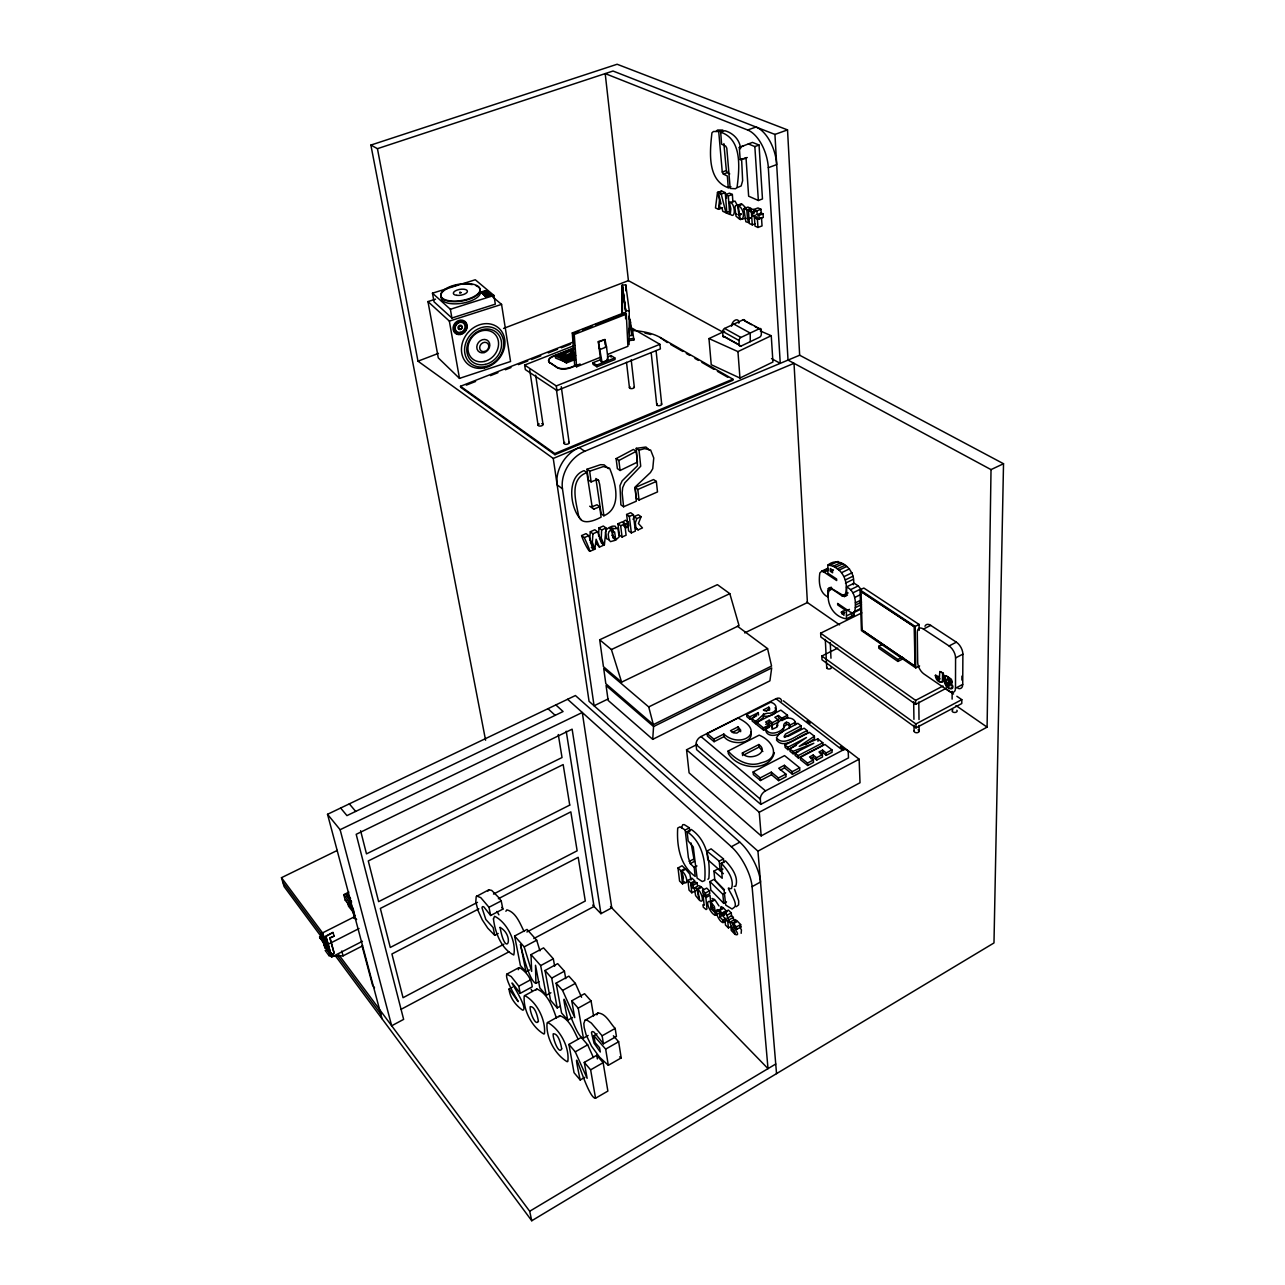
<?xml version="1.0" encoding="UTF-8"?>
<svg xmlns="http://www.w3.org/2000/svg" width="1285" height="1285" viewBox="0 0 1285 1285"><rect width="100%" height="100%" fill="white"/><g stroke="black" fill="none" stroke-linecap="round" stroke-linejoin="round"><path stroke-width="1.5" d="M952.121 699.136L952.137 691.346M622.165 314.375L622.261 285.029L625.779 284.933L629.248 310.729L629.072 344.621M622.213 313.925L622.486 286.202L622.39 313.909M955.494 688.214L955.574 657.936A9.621 5.156 61 0 0 949.053 645.953L923.465 629.056A9.445 4.995 61.7 0 0 917.281 632.493L917.683 662.369A9.348 4.867 61.2 0 0 923.931 673.966L949.085 691.25A9.525 5.011 60.5 0 0 955.494 688.214L962.722 684.407L962.883 654.145A9.589 5.188 61 0 0 956.377 642.179L930.726 625.377A9.429 5.028 61.7 0 0 924.959 626.261M625.602 318.792L625.634 310.825L622.261 285.029M625.747 290.796L625.779 284.933M956.859 696.261L961.806 699.65L961.79 703.538L915.996 727.872L822.014 659.799L821.822 656.041L837.772 648.074M961.903 680.07L961.919 676.103M776.542 1073.634L757.941 851.152L987.089 727.133L991.024 469.619L788.026 360.089L774.935 134.427L613.025 71.028L377.437 148.674L370.883 145.076L485.585 740.224M763.531 713.609L763.21 717.624L755.692 723.808L752.159 720.997L751.982 718.652L758.359 712.645L749.733 716.853L746.633 714.38L770.711 702.22C778.678 704.405 777.248 712.195 770.117 713.207C762.888 712.581 761.443 717.319 755.5 721.463L755.692 723.808M377.437 148.674L417.978 361.181L553.257 458.44L799.655 355.222L1003.521 463.724L993.98 942.949L531.749 1220.75L335.433 955.863M772.044 729.382L772.205 724.949L765.539 728.354C765.201 738.265 779.047 736.353 783.497 730.699C782.517 726.25 789.022 720.997 789.536 727.744C791.833 720.58 782.163 720.612 783.818 727.567C780.059 733.157 768.173 736.209 765.539 728.354M847.49 595.067L844.454 596.545L842.077 595.871L832.776 589.59L830.592 588.835L829.098 589.751C825.291 602.537 833.194 616.993 846.381 618.824L846.43 610.857L837.708 604.914L837.643 603.436L850.268 612.029L852.774 613.122L854.766 611.419C856.324 602.729 855.665 591.1 846.526 586.908L854.156 583.213L858.252 585.912L860.709 589.028L853.063 592.754M598.601 536.054L598.938 527.958L603.34 526.015L606.038 528.023L604.416 544.872L601.476 542.977L599.324 537.789M598.938 527.958L601.621 529.966L601.284 538.078L604.159 545.001M734.474 921.12L735.036 919.53L736.947 920.735L732.803 923.048C731.727 926.212 742.2 936.926 735.1 934.42C736.305 930.838 725.752 921.072 732.803 923.048M518.257 969.709L519.429 967.541C526.111 971.492 531.701 978.929 532.215 986.832L520.232 993.353C498.259 964.585 527.573 1004.147 523.525 1009.93L522.577 1010.155C515.687 1005.304 509.727 997.674 509.085 989.016L512.474 987.185M652.716 739.341L653.567 726.555L606.07 685.531L608.142 700.421L652.716 739.341L769.924 680.825L771.691 667.943L653.567 726.555M827.893 565.079L827.909 573.238L836.615 579.021L836.68 580.531L824.167 572.194L821.725 571.166L819.846 572.965C818.545 581.511 819.139 592.819 828.006 597.043L827.733 591.277L828.295 588.659L829.933 587.566L841.595 594.489L843.795 595.26L845.337 594.345C849.257 581.543 841.563 566.348 827.893 565.079C840.117 554.831 856.645 571.439 853.304 584.755M589.67 540.166L590.281 531.781L594.843 529.757L597.525 531.781L603.195 545.418L599.42 547.105L595.758 542.72M590.281 531.781L592.947 533.789L592.321 542.19L594.923 549.113L596.128 539.234L599.42 547.105M846.381 618.824L853.915 615.113L854.172 612.126L846.638 615.836M776.67 739.068L776.574 740.16C784.637 750.279 799.399 735.165 807.542 733.141L807.398 730.779L804.105 728.21L788.155 736.321L784.091 736.594L785.504 734.04L801.101 725.88L801.246 728.226L784.412 737.413M718.524 209.326L719.471 199.898L717.48 192.429L715.488 207.929L718.524 209.326L722.539 207.833M720.58 907.949L721.062 906.567L723.134 907.66L719.006 909.925C712.902 907.258 718.62 921.971 723.037 922.566L725.784 921.04M681.484 827.765L682.753 824.697L684.23 824.617L689.37 827.829L689.788 831.62M772.205 724.949L771.867 727.037L773.249 728.9L776.783 727.149C775.931 717.833 795.656 713.593 795.704 724.579L794.596 722.652M633.103 519.429L634.099 516.618L638.34 514.755L641.07 516.698L638.436 523.509L642.468 527.926L638.083 529.886L635.352 527.91M641.07 516.698L636.83 518.578L635.336 522.786L635.898 527.476L638.083 529.886M841.322 612.206L842.751 611.307L843.843 612.592L843.956 615.322L841.322 612.206L844.341 610.728M596.866 1014.829L597.927 1013.03C605.942 1013.239 610.118 1023.39 615.178 1028.418L616.431 1036.417L603.452 1043.805L594.088 1032.24A10.874 3.036 61.7 0 0 591.486 1032.787L594.088 1043.324L600.304 1052.013L599.581 1047.741L595.035 1042.52L593.879 1035.662L597.107 1033.831M505.888 911.274L506.852 909.86C515.976 912.141 520.104 923.674 524.055 931.448M487.898 891.164L488.878 889.782L491.721 890.425L498.58 897.412L501.23 900.913L502.869 909.121L490.661 915.498L483.915 907.001A9.332 2.458 63.3 0 0 482.02 907.885L485.826 919.498L493.135 927.529L494.741 935.319L498.195 933.488M518.706 967.75L506.788 974.159C503.8 982.366 532.279 1021.302 509.085 989.016M348.861 892.079L343.754 894.697L345.231 900.191L352.315 909.282L352.973 908.045L353.969 911.9M535.797 990.173L536.841 988.984C547.844 993.61 552.887 1007.472 556.469 1018.234M777.12 726.555L777.971 725.077M739.228 204.652L741.638 204.106L735.486 205.632L734.956 207.833L736.032 216.201L739.614 219.221L737.574 205.632M558.814 1016.82L559.923 1015.696C569.319 1019.037 573.769 1030.345 577.929 1038.762M355.302 917.908L353.873 917.056L321.25 933.553L321.828 937.086L328.575 946.194M353.873 917.056L353.744 918.213M626.148 527.653L625.715 524.184L628.236 522.192L628.702 525.902L626.148 527.653L623.434 525.677M707.907 879.342L708.87 878.297C710.332 860.581 707.087 840.294 691.298 829.484L687.106 831.684L688.166 840.936L693.274 846.943L697.112 878.137L702.269 881.558L704.726 880.53C706.14 862.813 702.863 842.542 687.106 831.684M597.927 1013.03L585.044 1020.242L583.824 1023.486L584.177 1027.518L586.105 1034.778L591.55 1046.183L599.613 1057.25L608.319 1065.297L621.201 1057.908L618.647 1041.733L613.379 1035.79M716.034 131.407L717.576 130.026L722.845 130.074L718.717 131.536L713.448 131.488L711.922 132.869C709.93 150.923 706.782 180.093 728.242 187.722L730.956 186.71M488.878 889.782L476.189 896.544L475.803 901.958L478.1 910.712L482.228 919.787L487.754 928.156L494.741 935.319M712.067 898.456L714.364 899.339L710.252 901.588C703.875 899.339 710.798 914.615 715.408 915.225L718.138 913.715M698.719 885.654L701.032 886.682L696.936 888.899L694.928 887.662L694.462 888.931L695.619 895.613L699.12 899.934L696.936 888.899M524.794 995.554L524.2 995.971C523.059 1009.962 531.781 1026.972 543.828 1034.039L544.454 1033.718C545.852 1019.808 537.001 1002.284 524.794 995.554L536.841 988.984M798.547 751.629L793.086 753.765L790.002 751.291L789.841 748.93L806.466 737.51L787.817 747.308L784.958 745.027L809.422 732.354L814.369 736.209L814.513 738.57L805.679 744.641M814.369 736.209L799.238 746.376L817.87 738.923L822.802 742.762L822.914 745.139L798.338 757.989L795.078 755.371L794.933 752.994L813.807 743.26L792.925 751.404L789.841 748.93M844.454 596.545L846.156 595.453L846.767 592.803L846.526 586.908M612.142 530.721L613.106 537.949L615.788 539.957L619.161 536.921L617.844 528.151C613.057 530.191 606.841 525.613 615.146 526.159L615.981 527.541M608.865 539.572L606.632 538.784L605.524 532.392L606.215 529.709L609.154 527.509L611.837 529.5L608.913 531.717L608.207 534.399L608.978 539.973L610.552 541.627L614.872 540.407L614.471 537.291L611.788 535.283M603.87 515.783L599.661 484.284L598.585 480.445L595.871 478.518L601.171 513.807L603.87 515.783C622.438 507.72 615.499 482.228 609.54 468.158L603.34 466.584L589.67 471.193L586.956 469.266L600.609 464.672L604.175 464.865L608.544 468.639M616.125 458.633L633.425 449.445L636.203 451.308L637.456 462.102L620.109 470.487L617.362 468.591L616.125 458.633L618.872 460.512L620.109 470.487M618.872 460.512L636.203 451.308M547.715 1022.474L547.089 1022.844C545.627 1037.172 554.927 1054.439 567.183 1061.747L567.841 1061.442C569.608 1047.243 560.132 1029.43 547.715 1022.474L559.923 1015.696M531.749 1220.75L529.693 1211.257L775.738 1064.012M599.71 506.74L593.975 509.053L592.369 508.201L586.827 472.559C568.998 479.305 575.857 500.957 578.395 514.803C580.691 526.256 594.2 520.859 601.091 517.132L599.71 506.74L597.011 504.764L591.293 507.077L589.687 506.226M584.787 1077.36L580.194 1079.994C568.821 1026.362 586.876 1098.996 595.549 1098.225L607.869 1091.077L603.147 1062.679L596.754 1055.274L584.273 1062.39L587.133 1078.324L575.262 1051.837L568.934 1044.416L581.302 1037.445L587.679 1044.817L593.445 1057.619M595.549 1098.225L590.634 1069.843L603.147 1062.679M608.319 1065.297L605.669 1049.122L618.647 1041.733M603.452 1043.805L602.119 1035.79L615.178 1028.418M575.262 1051.837L587.679 1044.817M572.532 1017.527L567.809 1020.161C555.987 964.152 574.154 1038.649 583.406 1038.151L588.161 1035.469M728.402 927.882L727.76 921.554L724.836 918.743L725.479 925.071L728.402 927.882L731.149 926.34M736.707 929.344L736.482 926.87L740.642 924.558L737.622 921.361L733.462 923.674L733.719 926.308L736.707 929.344L740.867 927.031L740.642 924.558M733.35 917.442L733.606 920.172L729.462 922.469L729.205 919.739L733.35 917.442L731.567 915.755L731.277 912.88L728.338 910.101L724.194 912.382L724.483 915.257L723.005 913.844L727.133 911.547M583.406 1038.151L578.202 1008.147L591.084 1000.983L584.563 993.707L571.729 1000.806L574.764 1017.624L562.573 990.43L556.132 983.121L568.87 976.15L575.359 983.394L581.591 997.288M723.037 922.566L722.78 920.06L719.921 917.072L723.808 913.988M565.737 978.64L564.42 971.187L557.674 963.654L545.017 970.512L550.542 1000.26L557.192 1007.922L560.308 1006.187M729.205 919.739L727.422 918.052L727.133 915.177L731.277 912.88M722.78 920.06L725.527 918.55M727.422 918.052L731.567 915.755M719.006 906.005L715.006 899.918L710.894 902.166L712.42 907.306L711.328 906.262L711.521 908.013L715.311 911.643L718.042 910.133M715.408 915.225L715.151 912.752L717.881 911.242M719.664 910.519L722.009 913.073L722.266 915.579L719.953 913.314L719.664 910.519L723.792 908.238L726.154 910.792L726.394 913.298M722.009 913.073L726.154 910.792M538.993 981.692L535.893 983.378L535.508 965.26L539.828 987.892L546.253 995.313L550.912 992.759M562.573 990.43L575.359 983.394M710.252 901.588L711.28 908.977L714.01 907.483M610.487 906.567L768.012 1068.638L752.094 886.65L760.527 882.008A31.434 12.191 61.3 0 0 739.807 842.173L575.423 695.538L327.53 814.304L382.014 1018.7M724.435 889.734L714.091 879.326L709.93 881.574L710.83 889.975L723.728 903.387L726.507 901.861M705.899 897.54L703.04 894.826L704.164 905.331L703.007 904.704L703.28 907.162L706.059 909.539L706.975 908.929L705.899 897.54L709.995 895.292L710.573 900.737M723.728 903.387L722.829 894.312L725.607 892.786M702.558 890.344L706.67 888.112L709.513 890.81L709.818 893.589L705.706 895.822L702.863 893.107L702.558 890.344L705.401 893.043L705.706 895.822M705.401 893.043L709.513 890.81M557.192 1007.922L551.715 978.11L564.42 971.187M693.498 888.433L697.562 886.232L697.209 883.036L695.474 882.024L691.394 884.225L691.732 887.228L693.498 888.433L693.129 885.236L691.394 884.225M520.232 993.353L518.803 986.189L530.833 979.668M697.578 889.477C701.16 890.553 705.208 904.287 699.763 900.512L697.578 889.477L701.658 887.26L703.987 889.686M691.812 892.786L690.704 883.068L694.767 880.867L691.989 878.217L687.909 880.402L689.033 890.119L691.812 892.786L695.876 890.585M682.528 883.887L680.986 870.78L685.05 868.596L682.062 865.785L678.014 867.953L679.572 881.044L682.528 883.887L685.226 882.426M723.391 873.704L718.122 868.821L713.93 871.102L722.202 878.249L721.27 863.231L725.527 860.934C731.599 867.455 738.827 876.804 735.759 886.184L734.137 886.393M539.957 950.836L536.696 940.202L527.043 929.424L514.61 936.026L520.409 965.517L525.951 971.894L529.468 969.998M546.253 995.313L540.68 965.597L553.321 958.771L543.571 947.88L531.01 954.627L531.653 971.412L524.184 946.884L514.61 936.026M723.84 862.653L723.471 858.894L711.103 848.855L706.878 851.104L707.794 859.729L720.162 870.571L722.989 869.045M693.129 885.236L697.209 883.036M697.129 744.449L686.559 749.781L689.097 772.847L761.17 835.892L860.018 782.742L859.119 759.194L783.352 700.807M720.162 870.571L719.214 861.175L723.471 858.894M690.286 863.616L694.189 867.423L695.201 876.418C679.861 865.464 676.601 845.578 677.709 828.022L680.07 826.801L685.178 830.03L688.375 857.561L690.286 863.616L694.398 861.416L691.057 842.976M592.69 905.09L600.93 913.667L611.756 907.869L582.282 712.484L340.123 829.708L327.53 814.304M681.612 871.375C686.495 872.627 689.836 888.738 682.672 880.418C684.134 877.655 683.106 876.739 681.612 871.375L685.676 869.19L689.9 874.218L690.993 880.032M567.617 699.281L731.342 846.719L739.807 842.173M694.189 867.423L696.952 865.962M401.032 1009.351L509.037 951.783M533.821 938.564L594.023 906.471L566.219 731.229M524.184 946.884L536.696 940.202M689.178 861.464L693.306 859.263M503.897 944.202L403.04 997.706L391.925 953.984L478.855 908.864M526.898 931.994L585.285 901.01L578.202 857.304L498.371 898.729M761.17 835.892L759.242 812.265L859.119 759.194M760.752 804.378L848.486 757.893L848.261 752.657A6.843 4.224 -51.6 0 0 842.655 750.231L776.011 698.719L700.984 736.562A6.666 4.433 -49.8 0 0 696.068 744.497L696.598 749.637L760.752 804.378L760.318 799.125A6.987 4.401 -49.8 0 1 765.523 790.869L842.655 750.231M915.996 727.872L915.932 723.969L961.806 699.65M771.498 774.743L778.614 780.621L786.051 776.702L785.874 774.1L778.726 768.253L784.38 765.298L784.573 767.9L792.411 774.277L799.8 770.39L799.639 767.788L784.557 755.628L753.139 771.964L753.363 774.566L760.463 780.509L771.498 774.743L771.305 772.14L760.254 777.907L760.463 780.509M943.993 681.419L946.274 686.351L949.438 688.68L951.799 688.664A4.192 2.217 60.5 0 0 952.185 686.254L946.933 679.01L951.992 682.801L951.462 679.363L945.824 675.685C939.704 678.046 953.823 687.411 947.559 685.274A2.04 1.076 60.6 0 1 946.804 683.813L944.571 681.114L945.182 683.604M810.883 758.696L813.309 757.427L813.18 755.034L809.534 756.945L813.373 759.997L813.517 762.374L807.671 765.458L800.507 759.724L800.362 757.347L824.986 744.465L831.957 749.894L832.086 752.271L826.303 755.323L822.689 752.496L822.577 750.119L818.979 751.998L822.368 754.648L822.496 757.026L816.682 760.094L813.309 757.427M820.312 753.749L822.689 752.496M861.801 612.881L820.649 633.184L820.842 637.023L915.659 704.341L946.483 688.15M816.682 760.094L816.537 757.716L822.368 754.648M778.614 780.621L778.421 778.003L785.874 774.1M826.303 755.323L826.175 752.946L831.957 749.894M807.671 765.458L807.526 763.065L813.373 759.997M792.411 774.277L792.235 771.675L799.639 767.788M685.178 830.03L689.37 827.829M798.338 757.989L798.194 755.612L822.802 742.762M949.31 681.162L949.438 679.524L947.752 678.303L952.763 685.965A4.192 2.217 60.5 0 1 952.362 688.358L950.017 688.375M780.332 770.117L784.573 767.9M946.676 683.058L947.382 683.508A2.04 1.076 60.6 0 0 948.137 684.985L949.776 685.933L949.792 684.471M820.649 633.184L915.611 700.373L943.045 685.997M490.661 915.498L488.975 907.274L501.23 900.913M935.352 675.428L938.58 676.536L939.897 679.026L935.352 675.428C936.444 684.905 947.447 684.616 943.174 673.163L939.785 671.557L939.319 679.315M939.785 671.557L943.174 673.163M955.574 657.936L962.883 654.145M784.958 745.027L785.119 747.388L787.978 749.685L796.25 745.38M807.398 730.779C799.254 732.803 784.492 747.902 776.413 737.815L779.786 732.996L797.84 723.343L801.101 725.88M477.474 902.359L390.271 947.463L380.344 908.431L570.829 811.863L577.142 850.798L493.504 894.071M328.671 948.683L325.185 950.45L329.056 955.703L343.079 955.863L362.611 945.84M949.053 645.953L956.377 642.179M742.377 752.994L758.857 744.529C770.663 752.978 747.822 762.053 742.377 752.994L742.601 755.58M914.92 666.353L914.567 626.791L860.821 591.405L914.358 626.887L914.92 666.353L862.171 630.132L861.014 591.325M744.256 754.729L759.066 747.099L762.872 751.532M919.16 630.373L919.096 624.446L863.825 588.032L860.002 589.895L861.432 630.582L915.755 667.911L919.594 665.935M327.916 944.395L321.635 935.93L319.579 936.958L331.032 953.325L324.238 945.101L331.642 957.068L362.434 941.279M728.113 751.05L759.194 735.149C774.437 741.59 780.943 758.519 761.105 762.856C748.769 767.482 736.193 760.19 728.113 751.05L728.354 753.62C737.895 769.522 769.378 772.622 774.389 752.673M329.056 955.703L332.542 953.92M331.289 956.361L331.032 953.325M789.392 725.399L795.56 722.234M321.635 935.93L328.109 945.085L326.278 946.949L319.579 936.958M325.025 947.864L324.752 944.844M765.764 724.371L769.329 722.555L772.494 725.061L778.212 722.154L778.051 719.809L774.855 717.303L778.389 715.504L781.778 718.17L781.939 720.516L787.625 717.608L787.464 715.263L780.878 710.139L756.704 722.427L756.881 724.772L763.643 730.185L769.378 727.246L769.201 724.901L765.587 722.025L769.153 720.21L772.333 722.716L772.494 725.061M772.333 722.716L778.051 719.809M781.778 718.17L787.464 715.263M756.704 722.427L763.451 727.84L769.201 724.901M881.735 644.765L878.715 646.275L897.862 659.478L902.423 657.149M878.715 646.275L878.779 648.234L897.894 661.438L903.981 658.338M763.643 715.986C768.077 717.448 780.364 713.368 775.048 707.794M707.168 733.558L713.85 739.132L723.824 734.072C740.417 749.38 767.611 731.936 737.959 718.026L707.168 733.558L707.425 736.112L714.091 741.686L724.065 736.626C730.041 745.589 754.15 744.834 750.922 731.679M732.241 732.482L738.313 729.398L740.722 731.679M329.763 937.841L334.132 936.074L330.004 938.178L334.02 952.522A1.767 1.205 -38.1 0 1 332.831 954.514A1.767 1.205 -38.1 0 1 330.952 954.096L330.711 953.759A1.767 1.205 -38.1 0 0 332.59 954.193A1.767 1.205 -38.1 0 0 333.779 952.185L330.004 938.178M325.86 945.455L359.045 928.541M768.832 707.184L763.338 709.979C764.977 712.211 772.012 709.529 768.832 707.184L769.651 710.027M923.465 629.056L930.726 625.377M746.633 714.38L746.826 716.709L749.926 719.198L756.72 715.745M766.262 710.91L769.008 709.529M320.543 937.247L321.828 936.604M320.013 938.452L320.784 938.066L327.049 946.547M331.642 957.068L325.731 936.139L332.976 932.46L325.988 936.46L330.952 954.096M738.088 726.844L730.49 730.699L733.51 732.868L736.867 733.092L740.77 730.298L738.088 726.844L738.313 729.398M860.002 589.895L915.193 626.421L919.096 624.446M862.171 630.132L915.113 666.256M653.342 724.644L648.716 706.927L603.709 668.586L605.813 683.668L653.342 724.644L771.562 666.048L767.563 648.604L737.445 626.213M855.457 605.058L861.544 602.071M648.716 706.927L767.563 648.604M846.43 610.857L849.449 609.363M841.82 613.877L844.839 612.399M855.376 607.596L861.464 604.609M854.766 611.419L860.838 608.431M852.774 613.122L860.356 609.395M322.31 938.146L284.097 886.586L281.479 877.687L337.312 850.413M855.328 602.858L861.432 599.87M586.956 469.266L588.401 479.964L591.116 481.907L596.931 479.594L598.585 480.445M842.077 595.871L848.148 592.915M854.686 597.493L860.789 594.505M724.644 331.241L708.983 338.581L711.231 364.699L739.951 378.047L772.928 362.017L771.257 335.706L760.302 330.968M850.622 589.638L858.252 585.912M845.353 579.904L852.999 576.21M828.295 588.659L831.315 587.213M829.098 589.751L832.102 588.289M827.733 591.277L830.736 589.815M845.466 583.133L853.111 579.439M608.399 698.831L594.072 705.77L562.461 488.782A30.647 23.21 -54.8 0 1 584.723 451.292L794.018 363.318L807.398 602.553L744.658 632.911M841.868 572.532L849.514 568.853M621.619 682.142L739.052 625.634L729.816 593.654L717.399 584.659L599.693 639.785L603.436 666.674L621.619 682.142L611.403 649.551L599.693 639.785M844.454 576.435L852.116 572.757M830.463 571.359L832.584 572.773L832.455 569.978L830.335 568.564L830.463 571.359L833.499 569.914M837.29 568.95L844.936 565.288M838.977 570.187L846.622 566.524M708.983 338.581L737.943 351.608L771.257 335.706M830.399 565.063L838.013 561.433M821.725 571.166L827.765 568.291M833.146 566.316L840.776 562.669M822.866 571.52L827.379 569.351M824.167 572.194L828.696 570.026M835.057 567.488L842.687 563.842M724.756 337.023L741.011 346.083L759.499 337.28A2.506 1.59 -61 0 0 761.33 334.261L761.314 329.956A2.506 1.59 -61.1 0 0 759.451 328.671L743.083 319.804L724.595 328.446A2.49 1.606 -61 0 0 722.78 331.466L722.861 335.754A2.49 1.606 -60.9 0 0 724.049 337.2M741.011 346.083A2.506 1.606 -60.7 0 1 739.116 344.814L739.068 340.509A2.522 1.606 -60.8 0 1 740.915 337.457L759.451 328.671M991.024 469.619L1003.521 463.724M611.403 649.551L729.816 593.654M459.95 292.016L460.785 292.546M590.313 541.885L592.514 546.96M614.471 537.291L613.041 537.515L611.837 529.5M590.04 551.281L593.991 549.53L588.723 535.652L586.056 533.628L581.607 535.588C584.241 544.936 596.818 564.468 584.273 537.628L581.607 535.588M622.068 537.018L626.1 535.219L624.719 523.943L622.004 521.967L617.94 523.766L619.37 535.026L622.068 537.018L620.655 525.742L617.94 523.766M631.337 532.889L635.368 531.091L633.393 514.659L630.662 512.699L626.614 514.482L628.622 530.898L631.337 532.889L629.329 516.441L626.614 514.482M620.655 525.742L624.719 523.943M610.07 527.043L610.471 530.175L614.615 531.974L615.788 539.957M629.329 516.441L633.393 514.659M584.273 537.628L588.723 535.652M592.947 533.789L597.525 531.781M601.621 529.966L606.038 528.023M623.594 506.772L636.3 501.214L635.095 487.047L650.451 472.543L652.748 468.704L653.76 458.006L650.628 450.007L644.588 448.642L639.014 450.184L636.236 448.337L637.488 465.748L622.133 480.863L619.964 485.65L620.88 504.828L623.594 506.772L622.149 492.749L622.695 487.561L624.879 482.774L640.717 466.23L639.014 450.184M639.047 500.01L657.502 491.93L656.346 481.425L653.567 479.546L635.063 487.593L636.316 498.082L639.047 500.01L637.81 489.505L635.063 487.593M637.81 489.505L656.346 481.425M574.186 341.649L460.512 386.271L460.705 387.315L554.959 454.713L732.964 380.264L732.884 379.171L660.249 337.505A56.781 25.78 -7.3 0 0 633.601 330.55M460.512 386.271L554.799 453.589L732.884 379.171M574.636 345.376L524.649 365.052L525.34 369.598L556.951 390.56L660.378 348.894L659.912 344.316L629.843 326.92M600.095 359.88L592.851 362.772L593.06 364.378L596.915 366.787L615.017 359.527L614.824 357.921L610.937 355.543L607.323 356.989M524.649 365.052L556.293 385.934L659.912 344.316M607.757 354.355L627.915 346.324L626.293 314.166L624.269 312.689L572.275 332.976L574.668 365.245L576.612 366.787L600.432 357.278M602.071 362.322L608.11 359.896L606.52 346.934L604.962 339.529L598.328 341.585L600.834 361.551L602.071 362.322L598.328 341.585M592.851 362.772L596.706 365.165L614.824 357.921M560.581 359.19L566.412 362.964L575.487 359.366M573.72 347.946L553.385 355.961A10.2 4.61 -8.2 0 0 550.012 362.723L557.031 367.253A10.264 4.658 -8.1 0 0 571.07 367.221L576.467 365.068M550.012 362.723L557.08 367.622A10.248 4.674 -8.1 0 0 571.118 367.59L580.113 364.008M598.89 341.922L604.962 339.529M566.187 355.013L573.11 352.283L573.319 353.279L566.396 356.009L561.93 353.375L566.396 356.009M560.79 354.531L566.075 356.587L574.78 353.134L574.989 354.13L566.283 357.567L560.999 355.511L560.79 354.531L567.713 351.785M574.363 355.222L565.529 358.724L558.108 355.817L573.897 349.6M574.266 358.274L565.191 361.872L555.618 358.097L555.2 356.122L564.774 359.88L575.664 355.56M567.761 360.025L573.206 357.856M550.06 363.093A10.2 4.61 -8.2 0 1 553.433 356.33L573.785 348.315M555.2 356.122L573.238 349.006M562.155 354.355L567.327 352.315M466.294 385.131L475.611 381.468M490.501 375.622L497.954 372.682M505.407 369.759L510.996 367.558M518.449 364.635L527.766 360.989M531.492 359.511L540.792 355.865M548.245 352.925L557.562 349.279M561.288 347.817L570.604 344.155M739.309 147.406L752.464 142.394L759.049 145.044L762.471 198.934L758.359 200.492L748.641 196.203L746.071 158.44L740.176 159.629L739.309 147.406L743.485 145.896M573.11 333.457L578.812 331.353M582.458 329.811L591.903 326.245M595.533 324.703L623.659 313.845M572.275 332.976L574.25 334.502L626.293 314.166M757.957 227.461L762.037 225.919L761.507 217.615L757.411 219.173L754.44 217.824L754.986 226.096L757.957 227.461L757.411 219.173M417.978 361.181L438.442 353.359M503.559 328.43L628.22 280.724M759.162 218.98L763.258 217.422L763.033 213.856L761.218 213.037L757.122 214.595L756.865 210.836L753.877 209.487L754.134 213.246L752.625 212.555L752.865 216.121L759.162 218.98L758.921 215.414L757.122 214.595M748.464 210.676L751.42 212.025L755.516 210.483L752.544 209.15L748.464 210.676L749.332 223.51L752.287 224.859L755.002 223.831M746.28 208.347L742.296 204.347L738.233 205.873L740.272 219.478L745.942 218.225M752.865 216.121L755.58 215.093M751.082 211.431L750.874 208.395L747.934 207.078L743.854 208.604L745.846 221.727L748.625 222.642L747.517 218.707L750.231 217.679M747.741 219.141L750.456 218.113M758.921 215.414L763.033 213.856M754.44 217.824L757.17 216.78M743.854 208.604L746.794 209.937L750.874 208.395M738.345 214.804L741.043 213.792M753.877 209.487L757.989 207.945L760.977 209.278L761.218 213.037M738.634 215.302L741.349 214.29M756.865 210.836L760.977 209.278M752.625 212.555L755.355 211.527M729.43 202.58L730.057 202.339C735.052 203.078 736.209 219.751 730.298 214.274L730.86 208.893L729.43 202.58L735.02 201.102L737.478 205.584M726.684 198.195L725.286 192.621L722.459 191.369L718.427 192.862L721.03 203.913L719.809 203.351L719.455 206.869L722.009 208.042L722.78 211.286L725.929 212.732L728.611 211.736M725.431 194.661L728.306 195.946L729.687 214.466L726.828 213.149L725.431 194.661L729.478 193.168L732.354 194.453L732.9 201.841M728.306 195.946L732.354 194.453M717.48 192.429L721.768 191.063L717.737 192.541M718.427 192.862L721.238 194.115L725.286 192.621M771.514 358.595L780.252 363.35L768.334 167.676L776.686 164.608A31.515 16.914 73.1 0 0 756.03 127.022L747.661 130.01L605.203 73.598L628.413 280.644L722.652 331.98M718.717 131.536L722.266 172.029L723.375 174.101L727.455 172.608L729.735 173.925M740.176 159.629L742.939 158.633M722.266 172.029L726.346 170.552L723.873 143.599M748.272 143.904L754.841 146.57L759.049 145.044M774.935 134.427L787.528 129.897L799.655 355.222M720.676 132.194C742.778 139.31 739.325 169.379 737.06 187.465L735.502 188.75L730.201 188.429L726.796 148.16L725.656 146.072L721.592 144.209L720.676 132.194L724.82 130.717C733.157 132.965 739.967 139.904 740.546 148.739M741.156 933.344L741.445 929.938L739.71 926.887M435.535 299.18L427.969 301.573L438.281 357.873L459.484 378.384L510.563 361.503L501.568 304.4L492.589 296.819M370.883 145.076L617.121 64.25L787.528 129.897M585.044 1020.242L586.94 1020.113L591.357 1023.069L602.119 1035.79M427.969 301.573L449.348 321.089L501.568 304.4M451.918 318.021L495.319 304.16L493.938 295.454L475.289 279.761L432.467 293.189L434.025 301.798L451.918 318.021L450.376 309.283L432.467 293.189M480.863 292.08L485.698 290.555L490.725 294.795L485.955 296.883L480.863 292.08L485.955 296.883M480.943 292.627L485.794 291.101L490.822 295.341M482.614 292.562L487.931 291.791L488.091 292.739L483.546 294.185L482.614 292.562L483.546 294.185M482.758 293.526L487.931 291.791M485.023 293.076L487.641 294.956L485.055 293.349M485.858 296.337L490.725 294.795M450.376 309.283L493.938 295.454M636.236 448.337L645.953 447.035L649.294 450.055M506.788 974.159L511.205 976.568L518.803 986.189M744.32 158.119L747.276 157.525M476.751 896.031L480.783 897.653L488.975 907.274M321.25 933.553L322.615 934.452A10.569 1.927 64.2 0 1 324.366 936.797L328.044 944.314L321.298 935.223M737.333 187.546L741.156 185.956L742.634 180.719L741.606 159.051M629.12 316.19L632.011 335.449L629.746 335.738L628.927 328.414M628.413 339.079L633.682 338.421L633.858 340.011L628.59 340.686M736.257 906.712L738.618 904.881L738.698 900.962L734.49 889.124M625.634 310.825L629.248 310.729M851.377 615.017L853.915 615.113M345.231 900.191L347.062 900.464M735.968 214.145L737.012 214.322M740.272 219.478C745.75 219.783 743.308 206.949 738.233 205.873M570.395 350.966L574.138 352.395M569.448 351.11L572.998 352.459L568.837 350.644L569.046 351.64M570.476 352.186L573.319 353.279M940.315 681.789L942.355 681.692L942.596 673.468M581.398 519.75C570.508 510.45 565.625 477.04 584.113 470.631L586.827 472.559M751.484 324.639L744.947 321.089A2.49 1.59 -61.3 0 0 743.083 319.804M754.761 326.406L761.314 329.956M733.863 324.109L750.215 333.056L750.279 341.665M724.595 328.446L740.915 337.457M722.78 331.466L739.068 340.509M722.861 335.754L739.116 344.814M667.268 342.533L660.249 337.505M670.722 344.508L682.833 351.464M686.286 353.455L689.74 355.431M694.928 358.419L698.398 360.41M701.851 362.386L713.946 369.341M717.415 371.333L727.792 377.292M723.375 174.101L727.374 176.013L728.242 187.722M605.267 346.179L606.52 346.934L600.448 349.343L599.212 348.588M606.857 359.141L608.11 359.896M619.643 1056.88L621.201 1057.908M945.31 688.326L953.55 693.996M806.803 602.135L839.587 624.863M955.944 705.545L987.089 727.133M584.723 451.292L579.294 447.533A30.519 23.194 -54.9 0 0 557.16 484.879L562.461 488.782M634.099 516.618L636.83 518.578M821.822 656.041L915.932 723.969M628.236 522.192L625.522 520.216L624.012 521.1L623 522.208L625.715 524.184M591.293 507.077L593.975 509.053M706.878 851.104L719.214 861.175M948.812 687.652L945.583 684.423M592.257 547.073L594.923 549.113M591.325 547.49L593.991 549.53M939.704 681.403L936.412 677.5M806.996 720.805L810.176 723.262M840.326 746.537L843.506 748.978M822.577 750.119L826.175 752.946M781.939 720.516L778.549 717.849L778.389 715.504M813.18 755.034L816.537 757.716M758.535 714.99L758.23 712.549M751.982 718.652L755.5 721.463M794.933 752.994L798.194 755.612M800.362 757.347L807.526 763.065M784.38 765.298L792.235 771.675M771.305 772.14L778.421 778.003M753.139 771.964L760.254 777.907M700.984 736.562L765.523 790.869M488.091 292.739L487.16 291.133M485.521 292.916L487.593 294.683M485.553 293.189L487.641 294.956M696.068 744.497L760.318 799.125M686.559 749.781L759.242 812.265M715.151 912.752L711.28 908.977M757.941 851.152L589.06 701.337L553.257 458.44M722.829 894.312L709.93 881.574M555.843 704.919L563.087 711.537L346.95 815.622L340.637 808.024M547.972 708.694L555.184 715.343M459.661 293.076L461.331 292.611M678.014 867.953L680.986 870.78M724.194 912.382L727.133 915.177M710.894 902.166L714.364 906.519L715.311 911.643M687.909 880.402L690.704 883.068M729.462 922.469L723.278 916.558L723.005 913.844M948.346 682.881L949.278 683.797M733.462 923.674L736.482 926.87M740.032 926.148L740.867 927.031M531.01 954.627L540.68 965.597M545.017 970.512L551.715 978.11M571.729 1000.806L578.202 1008.147M593.879 1035.662L605.669 1049.122M721.27 863.231C727.342 869.768 734.554 879.101 731.534 888.497L729.912 888.706C723.487 884.112 739.164 902.825 734.426 907.194L732.064 909.025L725.72 905.106L724.114 890.441L714.862 880.225L713.93 871.102M535.893 983.378C525.356 979.829 513.133 905.572 525.951 971.894M567.809 1020.161L561.561 1012.949L556.132 983.121M584.273 1062.39L590.634 1069.843M349.327 803.864L355.688 811.413M580.194 1079.994L574.042 1072.686L568.934 1044.416M346.934 893.878L350.548 898.504M343.754 894.697L350.853 903.789L352.315 909.282M348.251 901.99L351.801 906.535M354.467 913.828L348.492 906.15L347.544 902.359M353.327 913.137L355.319 915.691M374.513 987.812L372.554 985.21L361.936 945.455M281.479 877.687L323.338 933.954M338.887 954.851L529.693 1211.257M282.78 882.153L322.23 935.255M337.762 956.168L380.778 1014.106M323.9 944.395L330.647 953.518M325.539 947.607L331.803 956.104M946.162 680.488L945.358 679.139M501.809 907.419L502.869 909.121M498.901 914.824L496.958 911.451M531.123 989.305L532.327 991.458M726.346 170.552L727.455 172.608M629.024 317.588L630.566 322.647M719.921 917.072L719.006 909.925M322.856 940.748L324.896 947.944M332.976 932.46L334.132 936.074M341.73 951.045L343.079 955.863M352.443 909.844L354.788 918.646M340.123 829.708L391.668 1025.783L403.635 1019.374L356.186 834.318L572.13 729.173L600.93 913.667M360.603 830.72L366.482 853.866L562.027 757.54L558.284 734.522M721.238 194.115L725.929 212.732M945.101 678.496C944.298 672.681 952.651 679.46 951.992 682.801M566.075 356.587L566.283 357.567M565.93 360.732L566.412 362.964M564.774 359.88L565.191 361.872M573.062 349.681L573.271 350.66M553.321 958.771L554.654 966.208M449.348 321.089L459.484 378.384M596.754 1055.274L597.364 1058.936M747.517 218.707L746.794 209.937M591.084 1000.983L593.59 1015.985M529.725 369.919L538.078 425.158M535.668 375.188L543.041 424.516M554.799 453.589L554.959 454.713M556.293 385.934L556.951 390.56M556.357 389.259L564.083 443.373M561.256 386.673L569.143 442.731M633.858 340.011L632.413 329.089L632.605 330.679M589.67 471.193L591.116 481.907M935.93 675.139L936.09 676.36M632.011 335.449L630.148 319.563M622.727 288.129L625.763 311.259L622.309 286.218M612.768 529.051L613.17 532.167M596.706 365.165L596.915 366.787M604.625 340.943L605.058 344.428M610.937 355.543L611.13 357.15M626.518 362.338L629.457 387.749M631.192 359.752L634.308 387.122M651.238 353.23L656.747 404.791M656.073 350.58L661.695 404.165M713.85 739.132L714.091 741.686M723.824 734.072L724.065 736.626M749.733 716.853L749.926 719.198M758.857 744.529L759.066 747.099M763.451 727.84L763.643 730.185M737.943 351.608L739.951 378.047M769.153 720.21L769.329 722.555M574.25 334.502L576.612 366.787M573.255 335.385L573.817 343.063M574.524 352.652L575.086 360.33M786.308 722.106L786.468 724.451M787.817 747.308L787.978 749.685M751.42 212.025L752.287 224.859M792.925 751.404L793.086 753.765M754.841 146.57L758.359 200.492M817.87 738.923L817.999 741.3M825.307 639.464L826.721 667.863M830.238 642.661L830.977 658.193M897.862 659.478L897.894 661.438M915.193 626.421L915.755 667.911M915.611 700.373L915.659 704.341M913.667 701.771L913.94 719.327M914.02 725.19L914.101 731.036M918.791 701.963L919.016 719.552M919.08 725.399L919.16 731.261M355.72 918.357A10.489 2.12 64.1 0 1 356.62 919.53M956.875 710.252A2.522 1.542 1.1 0 1 955.976 712.243A2.522 1.542 1.1 0 1 952.635 711.842A2.522 1.542 1.1 0 1 952.94 709.77M830.913 666.626A2.377 1.43 -2.4 0 1 830.865 668.457A2.377 1.43 -2.4 0 1 827.845 668.826A2.377 1.43 -2.4 0 1 826.849 667.124M918.036 729.848A2.538 1.574 0.3 0 1 918.855 731.92A2.538 1.574 0.3 0 1 915.611 732.595A2.538 1.574 0.3 0 1 914.229 730.635M776.011 698.719A6.553 4.257 -51.7 0 1 781.617 701.208M962.722 684.407A9.493 5.044 60.5 0 1 957.919 688.358M475.916 285.623A19.885 8.256 -9.4 0 1 472.607 297.831A19.885 8.256 -9.4 0 1 444.947 300.144A19.885 8.256 -9.4 0 1 448.481 287.92M449.878 287.31A19.885 8.256 -9.4 0 1 452.882 286.234M454.488 285.768A19.885 8.256 -9.4 0 1 457.797 284.997M462.889 284.29A19.885 8.256 -9.4 0 1 472.254 284.611M480.301 291.213A19.869 8.272 -9.4 0 1 460.978 303.421A19.869 8.272 -9.4 0 1 441.365 296.61M738.506 323.033A3.726 2.393 -61.2 0 1 739.212 322.808M731.583 326.213A5.028 3.229 -61.2 0 1 734.763 320.399A5.028 3.229 -61.2 0 1 738.891 321.668M644.958 333.104A56.749 25.812 -7.3 0 1 650.708 334.55M568.741 442.152A2.554 1.253 -8.2 0 1 568.147 443.887A2.554 1.253 -8.2 0 1 564.741 444.112A2.554 1.253 -8.2 0 1 564.758 442.393M661.261 403.618A2.506 1.189 -6.6 0 1 660.811 405.257A2.506 1.189 -6.6 0 1 657.454 405.482A2.506 1.189 -6.6 0 1 657.326 403.875M634.196 386.849A2.442 1.14 -7.1 0 1 633.071 388.343A2.442 1.14 -7.1 0 1 630.003 388.359A2.442 1.14 -7.1 0 1 630.052 386.865M541.74 423.648A2.506 1.205 -8.6 0 1 542.495 425.367A2.506 1.205 -8.6 0 1 538.704 425.865A2.506 1.205 -8.6 0 1 539.266 423.954M747.661 130.01A31.579 16.801 73 0 1 768.334 167.676M731.342 846.719A31.499 12.079 61.3 0 1 752.094 886.65M493.456 918.871C494.982 932.251 501.295 948.956 513.775 954.996C516.618 941.552 506.965 922.293 494.58 916.269L493.456 918.871M538.431 1021.334C535.363 1026.988 529.211 1010.428 530.223 1006.621C535.283 1006.219 537.628 1016.885 538.431 1021.334M561.706 1048.817C558.718 1055.644 552.132 1036.593 553.273 1033.75C558.541 1033.509 560.902 1044.159 561.706 1048.817M500.058 927.417C505.985 960.007 515.333 935.817 500.058 927.417M569.737 805.101L378.625 901.636L368.281 860.95L563.167 764.575L569.737 805.101M734.169 931.159L731.004 927.963L731.245 930.42L734.426 933.793L734.169 931.159M351.255 901.154L345.472 893.766L351.56 902.247L351.255 901.154M448.658 300.658A19.885 8.256 -9.4 0 0 479.931 290.651A19.885 8.256 -9.4 0 0 452.577 285.752A19.885 8.256 -9.4 0 0 448.658 300.658M456.753 295.341A7.132 2.956 -9.4 0 0 467.419 291.374A7.132 2.956 -9.4 0 0 456.946 290.137A7.132 2.956 -9.4 0 0 456.753 295.341M460.833 333.329A6.152 5.317 -50.6 0 0 465.09 323.708A6.152 5.317 -50.6 0 0 455.308 325.876A6.152 5.317 -50.6 0 0 460.833 333.329M460.48 332.381A5.413 4.674 -50.6 0 0 464.238 323.916A5.413 4.674 -50.6 0 0 455.629 325.812A5.413 4.674 -50.6 0 0 460.48 332.381M460.415 329.474A2.313 1.992 -50.6 0 0 461.797 325.796A2.313 1.992 -50.6 0 0 458.151 326.856A2.313 1.992 -50.6 0 0 460.415 329.474M460.624 329.105A1.622 1.397 -50.6 0 0 461.588 326.535A1.622 1.397 -50.6 0 0 459.034 327.273A1.622 1.397 -50.6 0 0 460.624 329.105M460.624 334.469A7.678 6.65 -50.6 0 0 465.973 322.455A7.678 6.65 -50.6 0 0 453.733 325.153A7.678 6.65 -50.6 0 0 460.624 334.469M460.881 334.036A6.923 5.975 -50.6 0 0 465.684 323.21A6.923 5.975 -50.6 0 0 454.665 325.651A6.923 5.975 -50.6 0 0 460.881 334.036M461.219 333.634A6.923 5.975 -50.6 0 0 465.058 322.535A6.923 5.975 -50.6 0 0 454.167 326.005A6.923 5.975 -50.6 0 0 461.219 333.634M485.248 364.41A19.002 16.223 -50.2 0 0 498.692 334.823A19.002 16.223 -50.2 0 0 468.591 341.505A19.002 16.223 -50.2 0 0 485.248 364.41M484.22 361.47A16.705 14.264 -50.2 0 0 496.01 335.449A16.705 14.264 -50.2 0 0 469.539 341.344A16.705 14.264 -50.2 0 0 484.22 361.47M484.14 352.588A7.116 6.072 -50.2 0 0 488.477 341.28A7.116 6.072 -50.2 0 0 477.281 344.557A7.116 6.072 -50.2 0 0 484.14 352.588M484.83 351.496A4.979 4.257 -50.2 0 0 487.866 343.593A4.979 4.257 -50.2 0 0 480.012 345.89A4.979 4.257 -50.2 0 0 484.83 351.496M484.509 367.879A23.724 20.255 -50.2 0 0 501.343 330.952A23.724 20.255 -50.2 0 0 463.74 339.224A23.724 20.255 -50.2 0 0 484.509 367.879M485.345 366.578A21.379 18.247 -50.2 0 0 500.491 333.313A21.379 18.247 -50.2 0 0 466.632 340.782A21.379 18.247 -50.2 0 0 485.345 366.578"/></g></svg>
